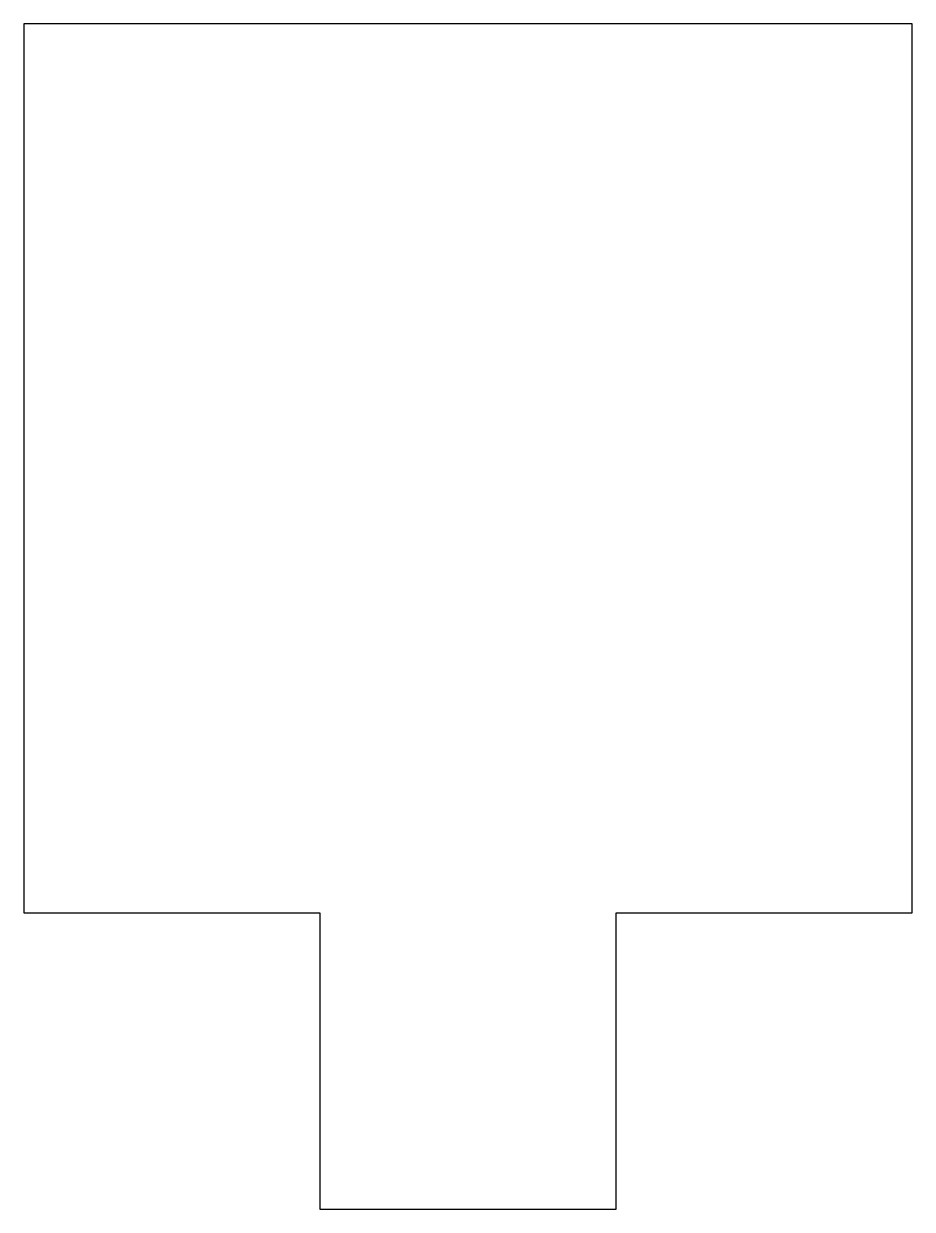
# Model space of a CAD drawing. Header units: metres. Extents: x 0 to 3, y -1 to 3.
import ezdxf

# ---------------------------------------------------------------- set-up
doc = ezdxf.new("R2010")
doc.units = ezdxf.units.M
doc.layers.get('0').update_dxf_attribs({"lineweight": 25, "true_color": 0xffffff})

msp = doc.modelspace()

# ---------------------------------------------------------------- linework, layer by layer
for p, q in [((3, 3), (0, 3)), ((0, 3), (0, 0)), ((3, 0), (3, 3)), ((0, 0), (1, 0)), ((1, 0), (1, -1)), ((2, -1), (2, 0)), ((2, 0), (3, 0)), ((1, -1), (2, -1))]:
    msp.add_line(p, q)

doc.saveas('drawing.dxf')
